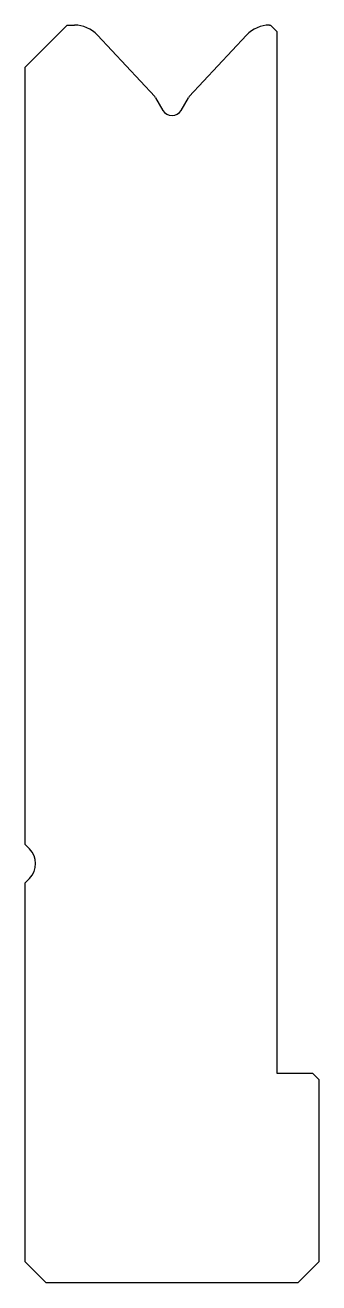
# Model space of a CAD drawing. Header units: metres. Extents: x -7 to 7, y 0 to 60.
import ezdxf

# ---------------------------------------------------------------- set-up
doc = ezdxf.new("R2010")
doc.units = ezdxf.units.M

msp = doc.modelspace()

# ---------------------------------------------------------------- linework, layer by layer
for p, q in [((-5, 60), (-7, 58)), ((-5, 60), (-4.652219, 60)), ((4.652219, 60), (4.7, 60)), ((5, 59.7), (4.7, 60)), ((-3.555188, 59.522998), (-0.823311, 56.593418)), ((0.823311, 56.593418), (3.555188, 59.522998)), ((5, 59.7), (5, 10)), ((-7, 20.914214), (-7, 58)), ((-0.78291, 56.538819), (-0.433013, 55.932779)), ((0.433013, 55.932779), (0.78291, 56.538819)), ((-7, 20.914214), (-6.792893, 20.707107)), ((-6.792893, 19.292893), (-7, 19.085786)), ((-7, 1), (-7, 19.085786)), ((5, 10), (6.7, 10)), ((7, 9.7), (6.7, 10)), ((7, 9.7), (7, 1)), ((-7, 1), (-6, 0)), ((6, 0), (7, 1)), ((6, 0), (-6, 0))]:
    msp.add_line(p, q)
for centre, radius, start, end in [((-4.652219, 58.5), 1.5, 43, 90), ((4.652219, 58.5), 1.5, 90, 137), ((-1.042717, 56.388819), 0.3, 30, 43), ((1.042717, 56.388819), 0.3, 137, 150), ((0, 56.182779), 0.5, 210, 330), ((-7.5, 20), 1, 315, 45)]:
    msp.add_arc(centre, radius, start, end)

doc.saveas('drawing.dxf')
